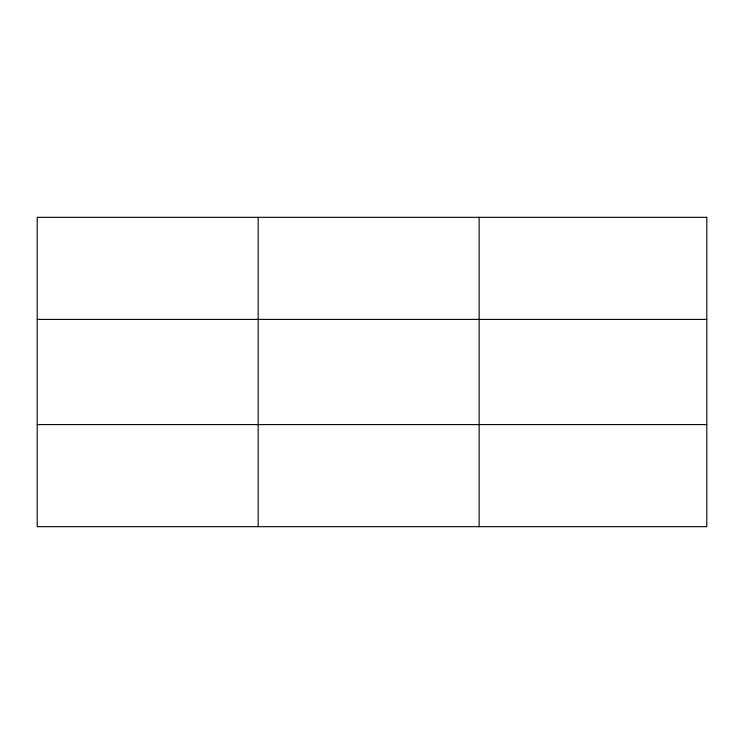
<?xml version="1.0" encoding="UTF-8"?>
<svg xmlns="http://www.w3.org/2000/svg" width="744" height="744" viewBox="0 0 744 744"><rect width="100%" height="100%" fill="white"/><g stroke="black" fill="none" stroke-linecap="round" stroke-linejoin="round"><path stroke-width="1.12" d="M258.168 526.678L258.168 217.322M479.136 526.678L479.136 217.322M37.2 319.409L706.8 319.409M37.2 424.592L706.8 424.592M706.8 217.322L706.8 526.678L37.2 526.678L37.2 217.322L706.8 217.322"/></g></svg>
